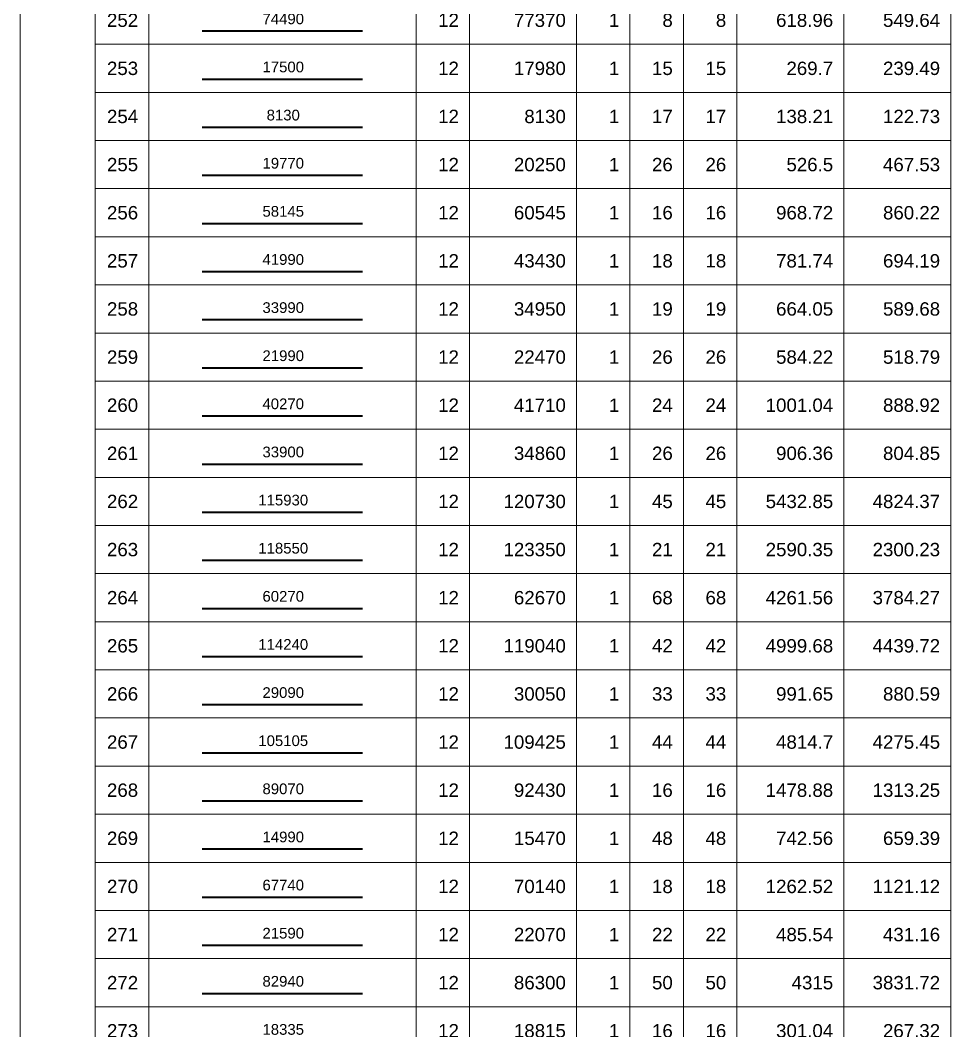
# Model space of a CAD drawing. Header units: millimetres. Extents: x -247377 to 927516, y -864259 to 155594.
# Drawn here: x 636100 to 653505, y -807109 to -788209 of the extents above; entities that cross this region are included whole.
import ezdxf
from ezdxf.enums import TextEntityAlignment as Align

# ---------------------------------------------------------------- set-up
doc = ezdxf.new("R2010")
doc.units = ezdxf.units.MM
doc.header["$MEASUREMENT"] = 0
for name, color, linetype, lineweight in [('NDC_FRAME', 7, 'Continuous', 20), ('NDC_S_REBAR', 4, 'Continuous', 35), ('NDC_S_VN TEXT', 7, 'Continuous', 20), ('NDC_Table', 3, 'Continuous', 20)]:
    doc.layers.add(name, color=color, linetype=linetype, lineweight=lineweight)
doc.styles.add('ARIAL', font='arial.ttf', dxfattribs={"width": 0.8})

# ---------------------------------------------------------------- blocks, each defined once
blk = doc.blocks.new('dang01')
at = {"layer": 'NDC_S_REBAR'}
blk.add_line((3405, -650), (6405, -650), dxfattribs=at)
at = {"layer": 'NDC_Table'}
for p, q in [((0, 0), (0, -900)), ((1405, 0), (1405, -900)), ((2405, 0), (2405, -900)), ((7405, 0), (7405, -900)), ((8405, 0), (8405, -900)), ((10405, 0), (10405, -900)), ((11405, 0), (11405, -900)), ((12405, 0), (12405, -900)), ((13405, 0), (13405, -900)), ((15405, 0), (15405, -900)), ((17405, 0), (17405, -900)), ((1405, -900), (17405, -900))]:
    blk.add_line(p, q, dxfattribs=at)
at = {"layer": 'NDC_S_VN TEXT', "style": 'ARIAL'}
for p in [(2205, -450), (8205, -450), (10205, -450), (11205, -450), (12205, -450), (13205, -450), (15205, -450), (17205, -450)]:
    blk.add_attdef('D03', text='', height=250, dxfattribs=at).set_placement(p, align=Align.MIDDLE_RIGHT)
blk.add_attdef('00000000', text='', height=200, dxfattribs=at).set_placement((4920, -425), align=Align.MIDDLE_CENTER)

msp = doc.modelspace()

# ---------------------------------------------------------------- block references
at = {"layer": 'NDC_FRAME'}
ref = msp.add_blockref('dang01', (636100.2, -787759.1), dxfattribs=at)
ref.add_attrib('D03', '252', dxfattribs={"layer": 'NDC_S_VN TEXT', "height": 250, "style": 'ARIAL'}).set_placement((638305.5, -788209.1), align=Align.MIDDLE_RIGHT)
ref.add_attrib('00000000', '74490', dxfattribs={"layer": 'NDC_S_VN TEXT', "height": 200, "style": 'ARIAL'}).set_placement((641019.8, -788183.8), align=Align.MIDDLE_CENTER)
ref.add_attrib('D03', '12', dxfattribs={"layer": 'NDC_S_VN TEXT', "height": 250, "style": 'ARIAL'}).set_placement((644305.5, -788209.1), align=Align.MIDDLE_RIGHT)
ref.add_attrib('D03', '77370', dxfattribs={"layer": 'NDC_S_VN TEXT', "height": 250, "style": 'ARIAL'}).set_placement((646305.5, -788209.1), align=Align.MIDDLE_RIGHT)
ref.add_attrib('D03', '1', dxfattribs={"layer": 'NDC_S_VN TEXT', "height": 250, "style": 'ARIAL'}).set_placement((647305.5, -788209.1), align=Align.MIDDLE_RIGHT)
ref.add_attrib('D03', '8', dxfattribs={"layer": 'NDC_S_VN TEXT', "height": 250, "style": 'ARIAL'}).set_placement((648305.5, -788209.1), align=Align.MIDDLE_RIGHT)
ref.add_attrib('D03', '8', dxfattribs={"layer": 'NDC_S_VN TEXT', "height": 250, "style": 'ARIAL'}).set_placement((649305.5, -788208.8), align=Align.MIDDLE_RIGHT)
ref.add_attrib('D03', '618.96', dxfattribs={"layer": 'NDC_S_VN TEXT', "height": 250, "style": 'ARIAL'}).set_placement((651305.5, -788209.1), align=Align.MIDDLE_RIGHT)
ref.add_attrib('D03', '549.64', dxfattribs={"layer": 'NDC_S_VN TEXT', "height": 250, "style": 'ARIAL'}).set_placement((653305.5, -788209.1), align=Align.MIDDLE_RIGHT)
ref = msp.add_blockref('dang01', (636100.2, -788659.1), dxfattribs=at)
ref.add_attrib('D03', '253', dxfattribs={"layer": 'NDC_S_VN TEXT', "height": 250, "style": 'ARIAL'}).set_placement((638305.5, -789109.1), align=Align.MIDDLE_RIGHT)
ref.add_attrib('00000000', '17500', dxfattribs={"layer": 'NDC_S_VN TEXT', "height": 200, "style": 'ARIAL'}).set_placement((641019.8, -789083.8), align=Align.MIDDLE_CENTER)
ref.add_attrib('D03', '12', dxfattribs={"layer": 'NDC_S_VN TEXT', "height": 250, "style": 'ARIAL'}).set_placement((644305.5, -789109.1), align=Align.MIDDLE_RIGHT)
ref.add_attrib('D03', '17980', dxfattribs={"layer": 'NDC_S_VN TEXT', "height": 250, "style": 'ARIAL'}).set_placement((646305.5, -789109.1), align=Align.MIDDLE_RIGHT)
ref.add_attrib('D03', '1', dxfattribs={"layer": 'NDC_S_VN TEXT', "height": 250, "style": 'ARIAL'}).set_placement((647305.5, -789109.1), align=Align.MIDDLE_RIGHT)
ref.add_attrib('D03', '15', dxfattribs={"layer": 'NDC_S_VN TEXT', "height": 250, "style": 'ARIAL'}).set_placement((648305.5, -789109.1), align=Align.MIDDLE_RIGHT)
ref.add_attrib('D03', '15', dxfattribs={"layer": 'NDC_S_VN TEXT', "height": 250, "style": 'ARIAL'}).set_placement((649305.5, -789108.8), align=Align.MIDDLE_RIGHT)
ref.add_attrib('D03', '269.7', dxfattribs={"layer": 'NDC_S_VN TEXT', "height": 250, "style": 'ARIAL'}).set_placement((651305.5, -789109.1), align=Align.MIDDLE_RIGHT)
ref.add_attrib('D03', '239.49', dxfattribs={"layer": 'NDC_S_VN TEXT', "height": 250, "style": 'ARIAL'}).set_placement((653305.5, -789109.1), align=Align.MIDDLE_RIGHT)
ref = msp.add_blockref('dang01', (636100.2, -789559.1), dxfattribs=at)
ref.add_attrib('D03', '254', dxfattribs={"layer": 'NDC_S_VN TEXT', "height": 250, "style": 'ARIAL'}).set_placement((638305.5, -790009.1), align=Align.MIDDLE_RIGHT)
ref.add_attrib('00000000', '8130', dxfattribs={"layer": 'NDC_S_VN TEXT', "height": 200, "style": 'ARIAL'}).set_placement((641019.8, -789983.8), align=Align.MIDDLE_CENTER)
ref.add_attrib('D03', '12', dxfattribs={"layer": 'NDC_S_VN TEXT', "height": 250, "style": 'ARIAL'}).set_placement((644305.5, -790009.1), align=Align.MIDDLE_RIGHT)
ref.add_attrib('D03', '8130', dxfattribs={"layer": 'NDC_S_VN TEXT', "height": 250, "style": 'ARIAL'}).set_placement((646305.5, -790009.1), align=Align.MIDDLE_RIGHT)
ref.add_attrib('D03', '1', dxfattribs={"layer": 'NDC_S_VN TEXT', "height": 250, "style": 'ARIAL'}).set_placement((647305.5, -790009.1), align=Align.MIDDLE_RIGHT)
ref.add_attrib('D03', '17', dxfattribs={"layer": 'NDC_S_VN TEXT', "height": 250, "style": 'ARIAL'}).set_placement((648305.5, -790009.1), align=Align.MIDDLE_RIGHT)
ref.add_attrib('D03', '17', dxfattribs={"layer": 'NDC_S_VN TEXT', "height": 250, "style": 'ARIAL'}).set_placement((649305.5, -790008.8), align=Align.MIDDLE_RIGHT)
ref.add_attrib('D03', '138.21', dxfattribs={"layer": 'NDC_S_VN TEXT', "height": 250, "style": 'ARIAL'}).set_placement((651305.5, -790009.1), align=Align.MIDDLE_RIGHT)
ref.add_attrib('D03', '122.73', dxfattribs={"layer": 'NDC_S_VN TEXT', "height": 250, "style": 'ARIAL'}).set_placement((653305.5, -790009.1), align=Align.MIDDLE_RIGHT)
ref = msp.add_blockref('dang01', (636100.2, -790459.1), dxfattribs=at)
ref.add_attrib('D03', '255', dxfattribs={"layer": 'NDC_S_VN TEXT', "height": 250, "style": 'ARIAL'}).set_placement((638305.5, -790909.1), align=Align.MIDDLE_RIGHT)
ref.add_attrib('00000000', '19770', dxfattribs={"layer": 'NDC_S_VN TEXT', "height": 200, "style": 'ARIAL'}).set_placement((641019.8, -790883.8), align=Align.MIDDLE_CENTER)
ref.add_attrib('D03', '12', dxfattribs={"layer": 'NDC_S_VN TEXT', "height": 250, "style": 'ARIAL'}).set_placement((644305.5, -790909.1), align=Align.MIDDLE_RIGHT)
ref.add_attrib('D03', '20250', dxfattribs={"layer": 'NDC_S_VN TEXT', "height": 250, "style": 'ARIAL'}).set_placement((646305.5, -790909.1), align=Align.MIDDLE_RIGHT)
ref.add_attrib('D03', '1', dxfattribs={"layer": 'NDC_S_VN TEXT', "height": 250, "style": 'ARIAL'}).set_placement((647305.5, -790909.1), align=Align.MIDDLE_RIGHT)
ref.add_attrib('D03', '26', dxfattribs={"layer": 'NDC_S_VN TEXT', "height": 250, "style": 'ARIAL'}).set_placement((648305.5, -790909.1), align=Align.MIDDLE_RIGHT)
ref.add_attrib('D03', '26', dxfattribs={"layer": 'NDC_S_VN TEXT', "height": 250, "style": 'ARIAL'}).set_placement((649305.5, -790908.8), align=Align.MIDDLE_RIGHT)
ref.add_attrib('D03', '526.5', dxfattribs={"layer": 'NDC_S_VN TEXT', "height": 250, "style": 'ARIAL'}).set_placement((651305.5, -790909.1), align=Align.MIDDLE_RIGHT)
ref.add_attrib('D03', '467.53', dxfattribs={"layer": 'NDC_S_VN TEXT', "height": 250, "style": 'ARIAL'}).set_placement((653305.5, -790909.1), align=Align.MIDDLE_RIGHT)
ref = msp.add_blockref('dang01', (636100.2, -791359.1), dxfattribs=at)
ref.add_attrib('D03', '256', dxfattribs={"layer": 'NDC_S_VN TEXT', "height": 250, "style": 'ARIAL'}).set_placement((638305.5, -791809.1), align=Align.MIDDLE_RIGHT)
ref.add_attrib('00000000', '58145', dxfattribs={"layer": 'NDC_S_VN TEXT', "height": 200, "style": 'ARIAL'}).set_placement((641019.8, -791783.8), align=Align.MIDDLE_CENTER)
ref.add_attrib('D03', '12', dxfattribs={"layer": 'NDC_S_VN TEXT', "height": 250, "style": 'ARIAL'}).set_placement((644305.5, -791809.1), align=Align.MIDDLE_RIGHT)
ref.add_attrib('D03', '60545', dxfattribs={"layer": 'NDC_S_VN TEXT', "height": 250, "style": 'ARIAL'}).set_placement((646305.5, -791809.1), align=Align.MIDDLE_RIGHT)
ref.add_attrib('D03', '1', dxfattribs={"layer": 'NDC_S_VN TEXT', "height": 250, "style": 'ARIAL'}).set_placement((647305.5, -791809.1), align=Align.MIDDLE_RIGHT)
ref.add_attrib('D03', '16', dxfattribs={"layer": 'NDC_S_VN TEXT', "height": 250, "style": 'ARIAL'}).set_placement((648305.5, -791809.1), align=Align.MIDDLE_RIGHT)
ref.add_attrib('D03', '16', dxfattribs={"layer": 'NDC_S_VN TEXT', "height": 250, "style": 'ARIAL'}).set_placement((649305.5, -791808.8), align=Align.MIDDLE_RIGHT)
ref.add_attrib('D03', '968.72', dxfattribs={"layer": 'NDC_S_VN TEXT', "height": 250, "style": 'ARIAL'}).set_placement((651305.5, -791809.1), align=Align.MIDDLE_RIGHT)
ref.add_attrib('D03', '860.22', dxfattribs={"layer": 'NDC_S_VN TEXT', "height": 250, "style": 'ARIAL'}).set_placement((653305.5, -791809.1), align=Align.MIDDLE_RIGHT)
ref = msp.add_blockref('dang01', (636100.2, -792259.1), dxfattribs=at)
ref.add_attrib('D03', '257', dxfattribs={"layer": 'NDC_S_VN TEXT', "height": 250, "style": 'ARIAL'}).set_placement((638305.5, -792709.1), align=Align.MIDDLE_RIGHT)
ref.add_attrib('00000000', '41990', dxfattribs={"layer": 'NDC_S_VN TEXT', "height": 200, "style": 'ARIAL'}).set_placement((641019.8, -792683.8), align=Align.MIDDLE_CENTER)
ref.add_attrib('D03', '12', dxfattribs={"layer": 'NDC_S_VN TEXT', "height": 250, "style": 'ARIAL'}).set_placement((644305.5, -792709.1), align=Align.MIDDLE_RIGHT)
ref.add_attrib('D03', '43430', dxfattribs={"layer": 'NDC_S_VN TEXT', "height": 250, "style": 'ARIAL'}).set_placement((646305.5, -792709.1), align=Align.MIDDLE_RIGHT)
ref.add_attrib('D03', '1', dxfattribs={"layer": 'NDC_S_VN TEXT', "height": 250, "style": 'ARIAL'}).set_placement((647305.5, -792709.1), align=Align.MIDDLE_RIGHT)
ref.add_attrib('D03', '18', dxfattribs={"layer": 'NDC_S_VN TEXT', "height": 250, "style": 'ARIAL'}).set_placement((648305.5, -792709.1), align=Align.MIDDLE_RIGHT)
ref.add_attrib('D03', '18', dxfattribs={"layer": 'NDC_S_VN TEXT', "height": 250, "style": 'ARIAL'}).set_placement((649305.5, -792708.8), align=Align.MIDDLE_RIGHT)
ref.add_attrib('D03', '781.74', dxfattribs={"layer": 'NDC_S_VN TEXT', "height": 250, "style": 'ARIAL'}).set_placement((651305.5, -792709.1), align=Align.MIDDLE_RIGHT)
ref.add_attrib('D03', '694.19', dxfattribs={"layer": 'NDC_S_VN TEXT', "height": 250, "style": 'ARIAL'}).set_placement((653305.5, -792709.1), align=Align.MIDDLE_RIGHT)
ref = msp.add_blockref('dang01', (636100.2, -793159.1), dxfattribs=at)
ref.add_attrib('D03', '258', dxfattribs={"layer": 'NDC_S_VN TEXT', "height": 250, "style": 'ARIAL'}).set_placement((638305.5, -793609.1), align=Align.MIDDLE_RIGHT)
ref.add_attrib('00000000', '33990', dxfattribs={"layer": 'NDC_S_VN TEXT', "height": 200, "style": 'ARIAL'}).set_placement((641019.8, -793583.8), align=Align.MIDDLE_CENTER)
ref.add_attrib('D03', '12', dxfattribs={"layer": 'NDC_S_VN TEXT', "height": 250, "style": 'ARIAL'}).set_placement((644305.5, -793609.1), align=Align.MIDDLE_RIGHT)
ref.add_attrib('D03', '34950', dxfattribs={"layer": 'NDC_S_VN TEXT', "height": 250, "style": 'ARIAL'}).set_placement((646305.5, -793609.1), align=Align.MIDDLE_RIGHT)
ref.add_attrib('D03', '1', dxfattribs={"layer": 'NDC_S_VN TEXT', "height": 250, "style": 'ARIAL'}).set_placement((647305.5, -793609.1), align=Align.MIDDLE_RIGHT)
ref.add_attrib('D03', '19', dxfattribs={"layer": 'NDC_S_VN TEXT', "height": 250, "style": 'ARIAL'}).set_placement((648305.5, -793609.1), align=Align.MIDDLE_RIGHT)
ref.add_attrib('D03', '19', dxfattribs={"layer": 'NDC_S_VN TEXT', "height": 250, "style": 'ARIAL'}).set_placement((649305.5, -793608.8), align=Align.MIDDLE_RIGHT)
ref.add_attrib('D03', '664.05', dxfattribs={"layer": 'NDC_S_VN TEXT', "height": 250, "style": 'ARIAL'}).set_placement((651305.5, -793609.1), align=Align.MIDDLE_RIGHT)
ref.add_attrib('D03', '589.68', dxfattribs={"layer": 'NDC_S_VN TEXT', "height": 250, "style": 'ARIAL'}).set_placement((653305.5, -793609.1), align=Align.MIDDLE_RIGHT)
ref = msp.add_blockref('dang01', (636100.2, -794059.1), dxfattribs=at)
ref.add_attrib('D03', '259', dxfattribs={"layer": 'NDC_S_VN TEXT', "height": 250, "style": 'ARIAL'}).set_placement((638305.5, -794509.1), align=Align.MIDDLE_RIGHT)
ref.add_attrib('00000000', '21990', dxfattribs={"layer": 'NDC_S_VN TEXT', "height": 200, "style": 'ARIAL'}).set_placement((641019.8, -794483.8), align=Align.MIDDLE_CENTER)
ref.add_attrib('D03', '12', dxfattribs={"layer": 'NDC_S_VN TEXT', "height": 250, "style": 'ARIAL'}).set_placement((644305.5, -794509.1), align=Align.MIDDLE_RIGHT)
ref.add_attrib('D03', '22470', dxfattribs={"layer": 'NDC_S_VN TEXT', "height": 250, "style": 'ARIAL'}).set_placement((646305.5, -794509.1), align=Align.MIDDLE_RIGHT)
ref.add_attrib('D03', '1', dxfattribs={"layer": 'NDC_S_VN TEXT', "height": 250, "style": 'ARIAL'}).set_placement((647305.5, -794509.1), align=Align.MIDDLE_RIGHT)
ref.add_attrib('D03', '26', dxfattribs={"layer": 'NDC_S_VN TEXT', "height": 250, "style": 'ARIAL'}).set_placement((648305.5, -794509.1), align=Align.MIDDLE_RIGHT)
ref.add_attrib('D03', '26', dxfattribs={"layer": 'NDC_S_VN TEXT', "height": 250, "style": 'ARIAL'}).set_placement((649305.5, -794508.8), align=Align.MIDDLE_RIGHT)
ref.add_attrib('D03', '584.22', dxfattribs={"layer": 'NDC_S_VN TEXT', "height": 250, "style": 'ARIAL'}).set_placement((651305.5, -794509.1), align=Align.MIDDLE_RIGHT)
ref.add_attrib('D03', '518.79', dxfattribs={"layer": 'NDC_S_VN TEXT', "height": 250, "style": 'ARIAL'}).set_placement((653305.5, -794509.1), align=Align.MIDDLE_RIGHT)
ref = msp.add_blockref('dang01', (636100.2, -794959.1), dxfattribs=at)
ref.add_attrib('D03', '260', dxfattribs={"layer": 'NDC_S_VN TEXT', "height": 250, "style": 'ARIAL'}).set_placement((638305.5, -795409.1), align=Align.MIDDLE_RIGHT)
ref.add_attrib('00000000', '40270', dxfattribs={"layer": 'NDC_S_VN TEXT', "height": 200, "style": 'ARIAL'}).set_placement((641019.8, -795383.8), align=Align.MIDDLE_CENTER)
ref.add_attrib('D03', '12', dxfattribs={"layer": 'NDC_S_VN TEXT', "height": 250, "style": 'ARIAL'}).set_placement((644305.5, -795409.1), align=Align.MIDDLE_RIGHT)
ref.add_attrib('D03', '41710', dxfattribs={"layer": 'NDC_S_VN TEXT', "height": 250, "style": 'ARIAL'}).set_placement((646305.5, -795409.1), align=Align.MIDDLE_RIGHT)
ref.add_attrib('D03', '1', dxfattribs={"layer": 'NDC_S_VN TEXT', "height": 250, "style": 'ARIAL'}).set_placement((647305.5, -795409.1), align=Align.MIDDLE_RIGHT)
ref.add_attrib('D03', '24', dxfattribs={"layer": 'NDC_S_VN TEXT', "height": 250, "style": 'ARIAL'}).set_placement((648305.5, -795409.1), align=Align.MIDDLE_RIGHT)
ref.add_attrib('D03', '24', dxfattribs={"layer": 'NDC_S_VN TEXT', "height": 250, "style": 'ARIAL'}).set_placement((649305.5, -795408.8), align=Align.MIDDLE_RIGHT)
ref.add_attrib('D03', '1001.04', dxfattribs={"layer": 'NDC_S_VN TEXT', "height": 250, "style": 'ARIAL'}).set_placement((651305.5, -795409.1), align=Align.MIDDLE_RIGHT)
ref.add_attrib('D03', '888.92', dxfattribs={"layer": 'NDC_S_VN TEXT', "height": 250, "style": 'ARIAL'}).set_placement((653305.5, -795409.1), align=Align.MIDDLE_RIGHT)
ref = msp.add_blockref('dang01', (636100.2, -795859.1), dxfattribs=at)
ref.add_attrib('D03', '261', dxfattribs={"layer": 'NDC_S_VN TEXT', "height": 250, "style": 'ARIAL'}).set_placement((638305.5, -796309.1), align=Align.MIDDLE_RIGHT)
ref.add_attrib('00000000', '33900', dxfattribs={"layer": 'NDC_S_VN TEXT', "height": 200, "style": 'ARIAL'}).set_placement((641019.8, -796283.8), align=Align.MIDDLE_CENTER)
ref.add_attrib('D03', '12', dxfattribs={"layer": 'NDC_S_VN TEXT', "height": 250, "style": 'ARIAL'}).set_placement((644305.5, -796309.1), align=Align.MIDDLE_RIGHT)
ref.add_attrib('D03', '34860', dxfattribs={"layer": 'NDC_S_VN TEXT', "height": 250, "style": 'ARIAL'}).set_placement((646305.5, -796309.1), align=Align.MIDDLE_RIGHT)
ref.add_attrib('D03', '1', dxfattribs={"layer": 'NDC_S_VN TEXT', "height": 250, "style": 'ARIAL'}).set_placement((647305.5, -796309.1), align=Align.MIDDLE_RIGHT)
ref.add_attrib('D03', '26', dxfattribs={"layer": 'NDC_S_VN TEXT', "height": 250, "style": 'ARIAL'}).set_placement((648305.5, -796309.1), align=Align.MIDDLE_RIGHT)
ref.add_attrib('D03', '26', dxfattribs={"layer": 'NDC_S_VN TEXT', "height": 250, "style": 'ARIAL'}).set_placement((649305.5, -796308.8), align=Align.MIDDLE_RIGHT)
ref.add_attrib('D03', '906.36', dxfattribs={"layer": 'NDC_S_VN TEXT', "height": 250, "style": 'ARIAL'}).set_placement((651305.5, -796309.1), align=Align.MIDDLE_RIGHT)
ref.add_attrib('D03', '804.85', dxfattribs={"layer": 'NDC_S_VN TEXT', "height": 250, "style": 'ARIAL'}).set_placement((653305.5, -796309.1), align=Align.MIDDLE_RIGHT)
ref = msp.add_blockref('dang01', (636100.2, -796759.1), dxfattribs=at)
ref.add_attrib('D03', '262', dxfattribs={"layer": 'NDC_S_VN TEXT', "height": 250, "style": 'ARIAL'}).set_placement((638305.5, -797209.1), align=Align.MIDDLE_RIGHT)
ref.add_attrib('00000000', '115930', dxfattribs={"layer": 'NDC_S_VN TEXT', "height": 200, "style": 'ARIAL'}).set_placement((641019.8, -797183.8), align=Align.MIDDLE_CENTER)
ref.add_attrib('D03', '12', dxfattribs={"layer": 'NDC_S_VN TEXT', "height": 250, "style": 'ARIAL'}).set_placement((644305.5, -797209.1), align=Align.MIDDLE_RIGHT)
ref.add_attrib('D03', '120730', dxfattribs={"layer": 'NDC_S_VN TEXT', "height": 250, "style": 'ARIAL'}).set_placement((646305.5, -797209.1), align=Align.MIDDLE_RIGHT)
ref.add_attrib('D03', '1', dxfattribs={"layer": 'NDC_S_VN TEXT', "height": 250, "style": 'ARIAL'}).set_placement((647305.5, -797209.1), align=Align.MIDDLE_RIGHT)
ref.add_attrib('D03', '45', dxfattribs={"layer": 'NDC_S_VN TEXT', "height": 250, "style": 'ARIAL'}).set_placement((648305.5, -797209.1), align=Align.MIDDLE_RIGHT)
ref.add_attrib('D03', '45', dxfattribs={"layer": 'NDC_S_VN TEXT', "height": 250, "style": 'ARIAL'}).set_placement((649305.5, -797208.8), align=Align.MIDDLE_RIGHT)
ref.add_attrib('D03', '5432.85', dxfattribs={"layer": 'NDC_S_VN TEXT', "height": 250, "style": 'ARIAL'}).set_placement((651305.5, -797209.1), align=Align.MIDDLE_RIGHT)
ref.add_attrib('D03', '4824.37', dxfattribs={"layer": 'NDC_S_VN TEXT', "height": 250, "style": 'ARIAL'}).set_placement((653305.5, -797209.1), align=Align.MIDDLE_RIGHT)
ref = msp.add_blockref('dang01', (636100.2, -797659.1), dxfattribs=at)
ref.add_attrib('D03', '263', dxfattribs={"layer": 'NDC_S_VN TEXT', "height": 250, "style": 'ARIAL'}).set_placement((638305.5, -798109.1), align=Align.MIDDLE_RIGHT)
ref.add_attrib('00000000', '118550', dxfattribs={"layer": 'NDC_S_VN TEXT', "height": 200, "style": 'ARIAL'}).set_placement((641019.8, -798083.8), align=Align.MIDDLE_CENTER)
ref.add_attrib('D03', '12', dxfattribs={"layer": 'NDC_S_VN TEXT', "height": 250, "style": 'ARIAL'}).set_placement((644305.5, -798109.1), align=Align.MIDDLE_RIGHT)
ref.add_attrib('D03', '123350', dxfattribs={"layer": 'NDC_S_VN TEXT', "height": 250, "style": 'ARIAL'}).set_placement((646305.5, -798109.1), align=Align.MIDDLE_RIGHT)
ref.add_attrib('D03', '1', dxfattribs={"layer": 'NDC_S_VN TEXT', "height": 250, "style": 'ARIAL'}).set_placement((647305.5, -798109.1), align=Align.MIDDLE_RIGHT)
ref.add_attrib('D03', '21', dxfattribs={"layer": 'NDC_S_VN TEXT', "height": 250, "style": 'ARIAL'}).set_placement((648305.5, -798109.1), align=Align.MIDDLE_RIGHT)
ref.add_attrib('D03', '21', dxfattribs={"layer": 'NDC_S_VN TEXT', "height": 250, "style": 'ARIAL'}).set_placement((649305.5, -798108.8), align=Align.MIDDLE_RIGHT)
ref.add_attrib('D03', '2590.35', dxfattribs={"layer": 'NDC_S_VN TEXT', "height": 250, "style": 'ARIAL'}).set_placement((651305.5, -798109.1), align=Align.MIDDLE_RIGHT)
ref.add_attrib('D03', '2300.23', dxfattribs={"layer": 'NDC_S_VN TEXT', "height": 250, "style": 'ARIAL'}).set_placement((653305.5, -798109.1), align=Align.MIDDLE_RIGHT)
ref = msp.add_blockref('dang01', (636100.2, -798559.1), dxfattribs=at)
ref.add_attrib('D03', '264', dxfattribs={"layer": 'NDC_S_VN TEXT', "height": 250, "style": 'ARIAL'}).set_placement((638305.5, -799009.1), align=Align.MIDDLE_RIGHT)
ref.add_attrib('00000000', '60270', dxfattribs={"layer": 'NDC_S_VN TEXT', "height": 200, "style": 'ARIAL'}).set_placement((641019.8, -798983.8), align=Align.MIDDLE_CENTER)
ref.add_attrib('D03', '12', dxfattribs={"layer": 'NDC_S_VN TEXT', "height": 250, "style": 'ARIAL'}).set_placement((644305.5, -799009.1), align=Align.MIDDLE_RIGHT)
ref.add_attrib('D03', '62670', dxfattribs={"layer": 'NDC_S_VN TEXT', "height": 250, "style": 'ARIAL'}).set_placement((646305.5, -799009.1), align=Align.MIDDLE_RIGHT)
ref.add_attrib('D03', '1', dxfattribs={"layer": 'NDC_S_VN TEXT', "height": 250, "style": 'ARIAL'}).set_placement((647305.5, -799009.1), align=Align.MIDDLE_RIGHT)
ref.add_attrib('D03', '68', dxfattribs={"layer": 'NDC_S_VN TEXT', "height": 250, "style": 'ARIAL'}).set_placement((648305.5, -799009.1), align=Align.MIDDLE_RIGHT)
ref.add_attrib('D03', '68', dxfattribs={"layer": 'NDC_S_VN TEXT', "height": 250, "style": 'ARIAL'}).set_placement((649305.5, -799008.8), align=Align.MIDDLE_RIGHT)
ref.add_attrib('D03', '4261.56', dxfattribs={"layer": 'NDC_S_VN TEXT', "height": 250, "style": 'ARIAL'}).set_placement((651305.5, -799009.1), align=Align.MIDDLE_RIGHT)
ref.add_attrib('D03', '3784.27', dxfattribs={"layer": 'NDC_S_VN TEXT', "height": 250, "style": 'ARIAL'}).set_placement((653305.5, -799009.1), align=Align.MIDDLE_RIGHT)
ref = msp.add_blockref('dang01', (636100.2, -799459.1), dxfattribs=at)
ref.add_attrib('D03', '265', dxfattribs={"layer": 'NDC_S_VN TEXT', "height": 250, "style": 'ARIAL'}).set_placement((638305.5, -799909.1), align=Align.MIDDLE_RIGHT)
ref.add_attrib('00000000', '114240', dxfattribs={"layer": 'NDC_S_VN TEXT', "height": 200, "style": 'ARIAL'}).set_placement((641019.8, -799883.8), align=Align.MIDDLE_CENTER)
ref.add_attrib('D03', '12', dxfattribs={"layer": 'NDC_S_VN TEXT', "height": 250, "style": 'ARIAL'}).set_placement((644305.5, -799909.1), align=Align.MIDDLE_RIGHT)
ref.add_attrib('D03', '119040', dxfattribs={"layer": 'NDC_S_VN TEXT', "height": 250, "style": 'ARIAL'}).set_placement((646305.5, -799909.1), align=Align.MIDDLE_RIGHT)
ref.add_attrib('D03', '1', dxfattribs={"layer": 'NDC_S_VN TEXT', "height": 250, "style": 'ARIAL'}).set_placement((647305.5, -799909.1), align=Align.MIDDLE_RIGHT)
ref.add_attrib('D03', '42', dxfattribs={"layer": 'NDC_S_VN TEXT', "height": 250, "style": 'ARIAL'}).set_placement((648305.5, -799909.1), align=Align.MIDDLE_RIGHT)
ref.add_attrib('D03', '42', dxfattribs={"layer": 'NDC_S_VN TEXT', "height": 250, "style": 'ARIAL'}).set_placement((649305.5, -799908.8), align=Align.MIDDLE_RIGHT)
ref.add_attrib('D03', '4999.68', dxfattribs={"layer": 'NDC_S_VN TEXT', "height": 250, "style": 'ARIAL'}).set_placement((651305.5, -799909.1), align=Align.MIDDLE_RIGHT)
ref.add_attrib('D03', '4439.72', dxfattribs={"layer": 'NDC_S_VN TEXT', "height": 250, "style": 'ARIAL'}).set_placement((653305.5, -799909.1), align=Align.MIDDLE_RIGHT)
ref = msp.add_blockref('dang01', (636100.2, -800359.1), dxfattribs=at)
ref.add_attrib('D03', '266', dxfattribs={"layer": 'NDC_S_VN TEXT', "height": 250, "style": 'ARIAL'}).set_placement((638305.5, -800809.1), align=Align.MIDDLE_RIGHT)
ref.add_attrib('00000000', '29090', dxfattribs={"layer": 'NDC_S_VN TEXT', "height": 200, "style": 'ARIAL'}).set_placement((641019.8, -800783.8), align=Align.MIDDLE_CENTER)
ref.add_attrib('D03', '12', dxfattribs={"layer": 'NDC_S_VN TEXT', "height": 250, "style": 'ARIAL'}).set_placement((644305.5, -800809.1), align=Align.MIDDLE_RIGHT)
ref.add_attrib('D03', '30050', dxfattribs={"layer": 'NDC_S_VN TEXT', "height": 250, "style": 'ARIAL'}).set_placement((646305.5, -800809.1), align=Align.MIDDLE_RIGHT)
ref.add_attrib('D03', '1', dxfattribs={"layer": 'NDC_S_VN TEXT', "height": 250, "style": 'ARIAL'}).set_placement((647305.5, -800809.1), align=Align.MIDDLE_RIGHT)
ref.add_attrib('D03', '33', dxfattribs={"layer": 'NDC_S_VN TEXT', "height": 250, "style": 'ARIAL'}).set_placement((648305.5, -800809.1), align=Align.MIDDLE_RIGHT)
ref.add_attrib('D03', '33', dxfattribs={"layer": 'NDC_S_VN TEXT', "height": 250, "style": 'ARIAL'}).set_placement((649305.5, -800808.8), align=Align.MIDDLE_RIGHT)
ref.add_attrib('D03', '991.65', dxfattribs={"layer": 'NDC_S_VN TEXT', "height": 250, "style": 'ARIAL'}).set_placement((651305.5, -800809.1), align=Align.MIDDLE_RIGHT)
ref.add_attrib('D03', '880.59', dxfattribs={"layer": 'NDC_S_VN TEXT', "height": 250, "style": 'ARIAL'}).set_placement((653305.5, -800809.1), align=Align.MIDDLE_RIGHT)
ref = msp.add_blockref('dang01', (636100.2, -801259.1), dxfattribs=at)
ref.add_attrib('D03', '267', dxfattribs={"layer": 'NDC_S_VN TEXT', "height": 250, "style": 'ARIAL'}).set_placement((638305.5, -801709.1), align=Align.MIDDLE_RIGHT)
ref.add_attrib('00000000', '105105', dxfattribs={"layer": 'NDC_S_VN TEXT', "height": 200, "style": 'ARIAL'}).set_placement((641019.8, -801683.8), align=Align.MIDDLE_CENTER)
ref.add_attrib('D03', '12', dxfattribs={"layer": 'NDC_S_VN TEXT', "height": 250, "style": 'ARIAL'}).set_placement((644305.5, -801709.1), align=Align.MIDDLE_RIGHT)
ref.add_attrib('D03', '109425', dxfattribs={"layer": 'NDC_S_VN TEXT', "height": 250, "style": 'ARIAL'}).set_placement((646305.5, -801709.1), align=Align.MIDDLE_RIGHT)
ref.add_attrib('D03', '1', dxfattribs={"layer": 'NDC_S_VN TEXT', "height": 250, "style": 'ARIAL'}).set_placement((647305.5, -801709.1), align=Align.MIDDLE_RIGHT)
ref.add_attrib('D03', '44', dxfattribs={"layer": 'NDC_S_VN TEXT', "height": 250, "style": 'ARIAL'}).set_placement((648305.5, -801709.1), align=Align.MIDDLE_RIGHT)
ref.add_attrib('D03', '44', dxfattribs={"layer": 'NDC_S_VN TEXT', "height": 250, "style": 'ARIAL'}).set_placement((649305.5, -801708.8), align=Align.MIDDLE_RIGHT)
ref.add_attrib('D03', '4814.7', dxfattribs={"layer": 'NDC_S_VN TEXT', "height": 250, "style": 'ARIAL'}).set_placement((651305.5, -801709.1), align=Align.MIDDLE_RIGHT)
ref.add_attrib('D03', '4275.45', dxfattribs={"layer": 'NDC_S_VN TEXT', "height": 250, "style": 'ARIAL'}).set_placement((653305.5, -801709.1), align=Align.MIDDLE_RIGHT)
ref = msp.add_blockref('dang01', (636100.2, -802159.1), dxfattribs=at)
ref.add_attrib('D03', '268', dxfattribs={"layer": 'NDC_S_VN TEXT', "height": 250, "style": 'ARIAL'}).set_placement((638305.5, -802609.1), align=Align.MIDDLE_RIGHT)
ref.add_attrib('00000000', '89070', dxfattribs={"layer": 'NDC_S_VN TEXT', "height": 200, "style": 'ARIAL'}).set_placement((641019.8, -802583.8), align=Align.MIDDLE_CENTER)
ref.add_attrib('D03', '12', dxfattribs={"layer": 'NDC_S_VN TEXT', "height": 250, "style": 'ARIAL'}).set_placement((644305.5, -802609.1), align=Align.MIDDLE_RIGHT)
ref.add_attrib('D03', '92430', dxfattribs={"layer": 'NDC_S_VN TEXT', "height": 250, "style": 'ARIAL'}).set_placement((646305.5, -802609.1), align=Align.MIDDLE_RIGHT)
ref.add_attrib('D03', '1', dxfattribs={"layer": 'NDC_S_VN TEXT', "height": 250, "style": 'ARIAL'}).set_placement((647305.5, -802609.1), align=Align.MIDDLE_RIGHT)
ref.add_attrib('D03', '16', dxfattribs={"layer": 'NDC_S_VN TEXT', "height": 250, "style": 'ARIAL'}).set_placement((648305.5, -802609.1), align=Align.MIDDLE_RIGHT)
ref.add_attrib('D03', '16', dxfattribs={"layer": 'NDC_S_VN TEXT', "height": 250, "style": 'ARIAL'}).set_placement((649305.5, -802608.8), align=Align.MIDDLE_RIGHT)
ref.add_attrib('D03', '1478.88', dxfattribs={"layer": 'NDC_S_VN TEXT', "height": 250, "style": 'ARIAL'}).set_placement((651305.5, -802609.1), align=Align.MIDDLE_RIGHT)
ref.add_attrib('D03', '1313.25', dxfattribs={"layer": 'NDC_S_VN TEXT', "height": 250, "style": 'ARIAL'}).set_placement((653305.5, -802609.1), align=Align.MIDDLE_RIGHT)
ref = msp.add_blockref('dang01', (636100.2, -803059.1), dxfattribs=at)
ref.add_attrib('D03', '269', dxfattribs={"layer": 'NDC_S_VN TEXT', "height": 250, "style": 'ARIAL'}).set_placement((638305.5, -803509.1), align=Align.MIDDLE_RIGHT)
ref.add_attrib('00000000', '14990', dxfattribs={"layer": 'NDC_S_VN TEXT', "height": 200, "style": 'ARIAL'}).set_placement((641019.8, -803483.8), align=Align.MIDDLE_CENTER)
ref.add_attrib('D03', '12', dxfattribs={"layer": 'NDC_S_VN TEXT', "height": 250, "style": 'ARIAL'}).set_placement((644305.5, -803509.1), align=Align.MIDDLE_RIGHT)
ref.add_attrib('D03', '15470', dxfattribs={"layer": 'NDC_S_VN TEXT', "height": 250, "style": 'ARIAL'}).set_placement((646305.5, -803509.1), align=Align.MIDDLE_RIGHT)
ref.add_attrib('D03', '1', dxfattribs={"layer": 'NDC_S_VN TEXT', "height": 250, "style": 'ARIAL'}).set_placement((647305.5, -803509.1), align=Align.MIDDLE_RIGHT)
ref.add_attrib('D03', '48', dxfattribs={"layer": 'NDC_S_VN TEXT', "height": 250, "style": 'ARIAL'}).set_placement((648305.5, -803509.1), align=Align.MIDDLE_RIGHT)
ref.add_attrib('D03', '48', dxfattribs={"layer": 'NDC_S_VN TEXT', "height": 250, "style": 'ARIAL'}).set_placement((649305.5, -803508.8), align=Align.MIDDLE_RIGHT)
ref.add_attrib('D03', '742.56', dxfattribs={"layer": 'NDC_S_VN TEXT', "height": 250, "style": 'ARIAL'}).set_placement((651305.5, -803509.1), align=Align.MIDDLE_RIGHT)
ref.add_attrib('D03', '659.39', dxfattribs={"layer": 'NDC_S_VN TEXT', "height": 250, "style": 'ARIAL'}).set_placement((653305.5, -803509.1), align=Align.MIDDLE_RIGHT)
ref = msp.add_blockref('dang01', (636100.2, -803959.1), dxfattribs=at)
ref.add_attrib('D03', '270', dxfattribs={"layer": 'NDC_S_VN TEXT', "height": 250, "style": 'ARIAL'}).set_placement((638305.5, -804409.1), align=Align.MIDDLE_RIGHT)
ref.add_attrib('00000000', '67740', dxfattribs={"layer": 'NDC_S_VN TEXT', "height": 200, "style": 'ARIAL'}).set_placement((641019.8, -804383.8), align=Align.MIDDLE_CENTER)
ref.add_attrib('D03', '12', dxfattribs={"layer": 'NDC_S_VN TEXT', "height": 250, "style": 'ARIAL'}).set_placement((644305.5, -804409.1), align=Align.MIDDLE_RIGHT)
ref.add_attrib('D03', '70140', dxfattribs={"layer": 'NDC_S_VN TEXT', "height": 250, "style": 'ARIAL'}).set_placement((646305.5, -804409.1), align=Align.MIDDLE_RIGHT)
ref.add_attrib('D03', '1', dxfattribs={"layer": 'NDC_S_VN TEXT', "height": 250, "style": 'ARIAL'}).set_placement((647305.5, -804409.1), align=Align.MIDDLE_RIGHT)
ref.add_attrib('D03', '18', dxfattribs={"layer": 'NDC_S_VN TEXT', "height": 250, "style": 'ARIAL'}).set_placement((648305.5, -804409.1), align=Align.MIDDLE_RIGHT)
ref.add_attrib('D03', '18', dxfattribs={"layer": 'NDC_S_VN TEXT', "height": 250, "style": 'ARIAL'}).set_placement((649305.5, -804408.8), align=Align.MIDDLE_RIGHT)
ref.add_attrib('D03', '1262.52', dxfattribs={"layer": 'NDC_S_VN TEXT', "height": 250, "style": 'ARIAL'}).set_placement((651305.5, -804409.1), align=Align.MIDDLE_RIGHT)
ref.add_attrib('D03', '1121.12', dxfattribs={"layer": 'NDC_S_VN TEXT', "height": 250, "style": 'ARIAL'}).set_placement((653305.5, -804409.1), align=Align.MIDDLE_RIGHT)
ref = msp.add_blockref('dang01', (636100.2, -804859.1), dxfattribs=at)
ref.add_attrib('D03', '271', dxfattribs={"layer": 'NDC_S_VN TEXT', "height": 250, "style": 'ARIAL'}).set_placement((638305.5, -805309.1), align=Align.MIDDLE_RIGHT)
ref.add_attrib('00000000', '21590', dxfattribs={"layer": 'NDC_S_VN TEXT', "height": 200, "style": 'ARIAL'}).set_placement((641019.8, -805283.8), align=Align.MIDDLE_CENTER)
ref.add_attrib('D03', '12', dxfattribs={"layer": 'NDC_S_VN TEXT', "height": 250, "style": 'ARIAL'}).set_placement((644305.5, -805309.1), align=Align.MIDDLE_RIGHT)
ref.add_attrib('D03', '22070', dxfattribs={"layer": 'NDC_S_VN TEXT', "height": 250, "style": 'ARIAL'}).set_placement((646305.5, -805309.1), align=Align.MIDDLE_RIGHT)
ref.add_attrib('D03', '1', dxfattribs={"layer": 'NDC_S_VN TEXT', "height": 250, "style": 'ARIAL'}).set_placement((647305.5, -805309.1), align=Align.MIDDLE_RIGHT)
ref.add_attrib('D03', '22', dxfattribs={"layer": 'NDC_S_VN TEXT', "height": 250, "style": 'ARIAL'}).set_placement((648305.5, -805309.1), align=Align.MIDDLE_RIGHT)
ref.add_attrib('D03', '22', dxfattribs={"layer": 'NDC_S_VN TEXT', "height": 250, "style": 'ARIAL'}).set_placement((649305.5, -805308.8), align=Align.MIDDLE_RIGHT)
ref.add_attrib('D03', '485.54', dxfattribs={"layer": 'NDC_S_VN TEXT', "height": 250, "style": 'ARIAL'}).set_placement((651305.5, -805309.1), align=Align.MIDDLE_RIGHT)
ref.add_attrib('D03', '431.16', dxfattribs={"layer": 'NDC_S_VN TEXT', "height": 250, "style": 'ARIAL'}).set_placement((653305.5, -805309.1), align=Align.MIDDLE_RIGHT)
ref = msp.add_blockref('dang01', (636100.2, -805759.1), dxfattribs=at)
ref.add_attrib('D03', '272', dxfattribs={"layer": 'NDC_S_VN TEXT', "height": 250, "style": 'ARIAL'}).set_placement((638305.5, -806209.1), align=Align.MIDDLE_RIGHT)
ref.add_attrib('00000000', '82940', dxfattribs={"layer": 'NDC_S_VN TEXT', "height": 200, "style": 'ARIAL'}).set_placement((641019.8, -806183.8), align=Align.MIDDLE_CENTER)
ref.add_attrib('D03', '12', dxfattribs={"layer": 'NDC_S_VN TEXT', "height": 250, "style": 'ARIAL'}).set_placement((644305.5, -806209.1), align=Align.MIDDLE_RIGHT)
ref.add_attrib('D03', '86300', dxfattribs={"layer": 'NDC_S_VN TEXT', "height": 250, "style": 'ARIAL'}).set_placement((646305.5, -806209.1), align=Align.MIDDLE_RIGHT)
ref.add_attrib('D03', '1', dxfattribs={"layer": 'NDC_S_VN TEXT', "height": 250, "style": 'ARIAL'}).set_placement((647305.5, -806209.1), align=Align.MIDDLE_RIGHT)
ref.add_attrib('D03', '50', dxfattribs={"layer": 'NDC_S_VN TEXT', "height": 250, "style": 'ARIAL'}).set_placement((648305.5, -806209.1), align=Align.MIDDLE_RIGHT)
ref.add_attrib('D03', '50', dxfattribs={"layer": 'NDC_S_VN TEXT', "height": 250, "style": 'ARIAL'}).set_placement((649305.5, -806208.8), align=Align.MIDDLE_RIGHT)
ref.add_attrib('D03', '4315', dxfattribs={"layer": 'NDC_S_VN TEXT', "height": 250, "style": 'ARIAL'}).set_placement((651305.5, -806209.1), align=Align.MIDDLE_RIGHT)
ref.add_attrib('D03', '3831.72', dxfattribs={"layer": 'NDC_S_VN TEXT', "height": 250, "style": 'ARIAL'}).set_placement((653305.5, -806209.1), align=Align.MIDDLE_RIGHT)
ref = msp.add_blockref('dang01', (636100.2, -806659.1), dxfattribs=at)
ref.add_attrib('D03', '273', dxfattribs={"layer": 'NDC_S_VN TEXT', "height": 250, "style": 'ARIAL'}).set_placement((638305.5, -807109.1), align=Align.MIDDLE_RIGHT)
ref.add_attrib('00000000', '18335', dxfattribs={"layer": 'NDC_S_VN TEXT', "height": 200, "style": 'ARIAL'}).set_placement((641019.8, -807083.8), align=Align.MIDDLE_CENTER)
ref.add_attrib('D03', '12', dxfattribs={"layer": 'NDC_S_VN TEXT', "height": 250, "style": 'ARIAL'}).set_placement((644305.5, -807109.1), align=Align.MIDDLE_RIGHT)
ref.add_attrib('D03', '18815', dxfattribs={"layer": 'NDC_S_VN TEXT', "height": 250, "style": 'ARIAL'}).set_placement((646305.5, -807109.1), align=Align.MIDDLE_RIGHT)
ref.add_attrib('D03', '1', dxfattribs={"layer": 'NDC_S_VN TEXT', "height": 250, "style": 'ARIAL'}).set_placement((647305.5, -807109.1), align=Align.MIDDLE_RIGHT)
ref.add_attrib('D03', '16', dxfattribs={"layer": 'NDC_S_VN TEXT', "height": 250, "style": 'ARIAL'}).set_placement((648305.5, -807109.1), align=Align.MIDDLE_RIGHT)
ref.add_attrib('D03', '16', dxfattribs={"layer": 'NDC_S_VN TEXT', "height": 250, "style": 'ARIAL'}).set_placement((649305.5, -807108.8), align=Align.MIDDLE_RIGHT)
ref.add_attrib('D03', '301.04', dxfattribs={"layer": 'NDC_S_VN TEXT', "height": 250, "style": 'ARIAL'}).set_placement((651305.5, -807109.1), align=Align.MIDDLE_RIGHT)
ref.add_attrib('D03', '267.32', dxfattribs={"layer": 'NDC_S_VN TEXT', "height": 250, "style": 'ARIAL'}).set_placement((653305.5, -807109.1), align=Align.MIDDLE_RIGHT)

doc.saveas('drawing.dxf')
